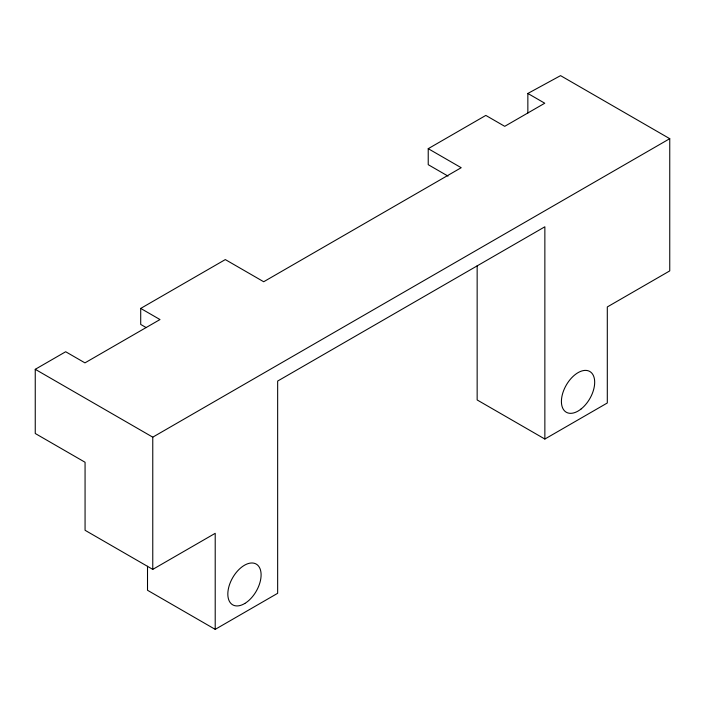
<?xml version="1.0" encoding="UTF-8"?>
<svg xmlns="http://www.w3.org/2000/svg" width="705" height="705" viewBox="0 0 705 705"><rect width="100%" height="100%" fill="white"/><g stroke="black" fill="none" stroke-linecap="round" stroke-linejoin="round"><path stroke-width="1.06" d="M527.851 113.038L527.851 93.457L560.563 75.638L669.75 138.682L669.75 270.896L607.305 306.948L607.305 402.987L544.859 439.039L544.859 226.79L277.655 381.061L277.655 593.302L215.21 629.362L215.21 533.324L152.765 569.376L85.067 530.283L85.067 462.26L35.25 433.496L35.25 369.314L65.68 351.742L84.953 362.872L159.991 319.55L140.709 308.42L140.709 324.432L146.217 327.613M140.709 308.42L225.309 259.581L263.696 281.744L461.202 167.711L428.226 148.676L428.226 164.679L448.01 176.1M428.226 148.676L485.824 115.417L504.727 126.327L544.762 103.221L527.851 93.457M35.25 369.314L152.765 437.162L669.75 138.682M544.859 439.039L477.153 399.955L477.153 265.785M215.21 629.362L147.512 590.27L147.512 566.256M152.765 437.162L152.765 569.376M581.026 409.041A23.521 13.58 -60 0 0 590.737 372.117A23.521 13.58 -60 0 0 562.387 394.43A23.521 13.58 -60 0 0 581.026 409.041M244.855 603.436A23.521 13.58 -60 0 0 258.673 566.265A23.521 13.58 -60 0 0 229.865 583.678A23.521 13.58 -60 0 0 244.855 603.436"/></g></svg>
